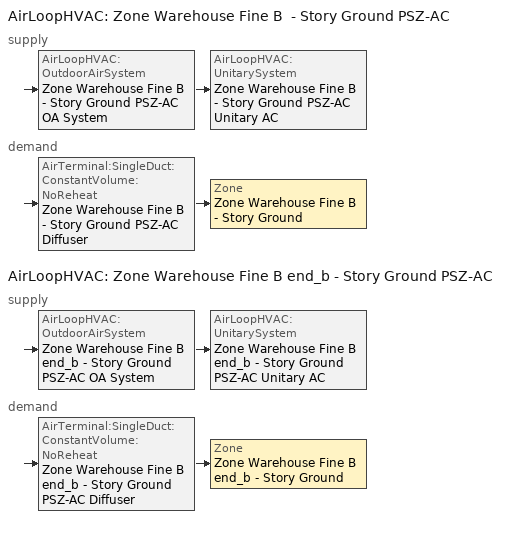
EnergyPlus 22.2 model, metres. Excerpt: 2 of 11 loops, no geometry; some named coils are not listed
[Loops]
AirLoopHVAC 'Zone Warehouse Fine B  - Story Ground PSZ-AC'
 supply: AirLoopHVAC:OutdoorAirSystem 'Zone Warehouse Fine B  - Story Ground PSZ-AC OA System' > AirLoopHVAC:UnitarySystem 'Zone Warehouse Fine B  - Story Ground PSZ-AC Unitary AC'
 demand: AirTerminal:SingleDuct:ConstantVolume:NoReheat 'Zone Warehouse Fine B  - Story Ground PSZ-AC Diffuser' > Zone 'Zone Warehouse Fine B  - Story Ground'
AirLoopHVAC 'Zone Warehouse Fine B end_b - Story Ground PSZ-AC'
 supply: AirLoopHVAC:OutdoorAirSystem 'Zone Warehouse Fine B end_b - Story Ground PSZ-AC OA System' > AirLoopHVAC:UnitarySystem 'Zone Warehouse Fine B end_b - Story Ground PSZ-AC Unitary AC'
 demand: AirTerminal:SingleDuct:ConstantVolume:NoReheat 'Zone Warehouse Fine B end_b - Story Ground PSZ-AC Diffuser' > Zone 'Zone Warehouse Fine B end_b - Story Ground'
[SizingPeriod:DesignDay] Day of Month=21; Day Type=SummerDesignDay; Dry-Bulb Temperature Range Modifier Type=DefaultMultipliers; Humidity Condition Type=Wetbulb; Barometric Pressure {Pa}=100917; Wind Speed {m/s}=5; Wind Direction {deg}=320; Rain Indicator=No; Snow Indicator=No; Daylight Saving Time Indicator=No; Solar Model Indicator=ASHRAETau; Begin Environment Reset Mode=FullResetAtBeginEnvironment
Name | Month | Maximum Dry-Bulb Temperature {C} | Daily Dry-Bulb Temperature Range {deltaC} | Wetbulb or DewPoint at Maximum Dry-Bulb {C} | ASHRAE Clear Sky Optical Depth for Beam Irradiance (taub) | ASHRAE Clear Sky Optical Depth for Diffuse Irradiance (taud)
Kodiak April .4% Condns WB=>MCDB | 4 | 11.4 | 5.4 | 8 | 0.323 | 2.439
Kodiak August .4% Condns DB=>MCWB | 8 | 22.6 | 6.3 | 16 | 0.322 | 2.497
Kodiak August .4% Condns WB=>MCDB | 8 | 21.4 | 6.3 | 16.9 | 0.322 | 2.497
Kodiak December .4% Condns DB=>MCWB | 12 | 6.9 | 5.1 | 5.6 | 0.359 | 2.403
Kodiak December .4% Condns WB=>MCDB | 12 | 6.5 | 5.1 | 6.2 | 0.359 | 2.403
Kodiak February .4% Condns DB=>MCWB | 2 | 6.9 | 4.9 | 4.6 | 0.336 | 2.429
Kodiak February .4% Condns WB=>MCDB | 2 | 6.1 | 4.9 | 5.5 | 0.336 | 2.429
Kodiak January .4% Condns DB=>MCWB | 1 | 6.8 | 4.7 | 4 | 0.326 | 2.48
Kodiak January .4% Condns WB=>MCDB | 1 | 5.7 | 4.7 | 5.5 | 0.326 | 2.48
Kodiak July .4% Condns DB=>MCWB | 7 | 24.2 | 5.5 | 16.2 | 0.316 | 2.499
Kodiak July .4% Condns WB=>MCDB | 7 | 22.8 | 5.5 | 16.6 | 0.316 | 2.499
Kodiak June .4% Condns DB=>MCWB | 6 | 22.3 | 5.4 | 13.8 | 0.317 | 2.453
Kodiak June .4% Condns WB=>MCDB | 6 | 20.3 | 5.4 | 14.7 | 0.317 | 2.453
Kodiak March .4% Condns DB=>MCWB | 3 | 8.3 | 5.5 | 3.9 | 0.337 | 2.384
[ZoneControl:Thermostat] Temperature Difference Between Cutout And Setpoint {deltaC}=0
Name | Zone or ZoneList | Control Type Schedule | Control 1
Zone Warehouse Fine B  - Story Ground Thermostat | Zone Warehouse Fine B  - Story Ground | Zone Warehouse Fine B  - Story Ground Thermostat Schedule | Warehouse Fine - 90.1-2016 Thermostat 2
Zone Warehouse Fine B end_b - Story Ground Thermostat | Zone Warehouse Fine B end_b - Story Ground | Zone Warehouse Fine B end_b - Story Ground Thermostat Schedule | Warehouse Fine - 90.1-2016 Thermostat 3
[ThermostatSetpoint:DualSetpoint] Heating Setpoint Temperature Schedule=Warehouse Fine Storage Heating Setpoint Schedule; Cooling Setpoint Temperature Schedule=Warehouse Fine Storage Cooling Setpoint Schedule
Warehouse Fine - 90.1-2016 Thermostat 2; Warehouse Fine - 90.1-2016 Thermostat 3
[Zone equipment]
Zone Warehouse Fine B  - Story Ground: Zone Warehouse Fine B  - Story Ground PSZ-AC Diffuser
Zone Warehouse Fine B end_b - Story Ground: Zone Warehouse Fine B end_b - Story Ground PSZ-AC Diffuser
[Sizing:Zone] Zone Cooling Design Supply Air Temperature Input Method=SupplyAirTemperature; Zone Cooling Design Supply Air Temperature {C}=12.7778; Zone Cooling Design Supply Air Temperature Difference {deltaC}=11.11; Zone Heating Design Supply Air Temperature Input Method=SupplyAirTemperature; Zone Heating Design Supply Air Temperature {C}=50; Zone Heating Design Supply Air Temperature Difference {deltaC}=11.11; Zone Cooling Design Supply Air Humidity Ratio {kgWater/kgDryAir}=0.0085; Zone Heating Design Supply Air Humidity Ratio {kgWater/kgDryAir}=0.008; Cooling Design Air Flow Method=DesignDay; Cooling Design Air Flow Rate {m3/s}=0; Cooling Minimum Air Flow per Zone Floor Area {m3/s-m2}=0.000762; Cooling Minimum Air Flow {m3/s}=0; Cooling Minimum Air Flow Fraction=0; Heating Design Air Flow Method=DesignDay; Heating Design Air Flow Rate {m3/s}=0; Heating Maximum Air Flow per Zone Floor Area {m3/s-m2}=0.002032; Heating Maximum Air Flow {m3/s}=0.141576; Heating Maximum Air Flow Fraction=0.3; Account for Dedicated Outdoor Air System=No; Zone Load Sizing Method=Sensible Load Only No Latent Load; Zone Latent Cooling Design Supply Air Humidity Ratio Input Method=HumidityRatioDifference; Zone Cooling Design Supply Air Humidity Ratio Difference {kgWater/kgDryAir}=0.005; Zone Latent Heating Design Supply Air Humidity Ratio Input Method=HumidityRatioDifference; Zone Humidification Design Supply Air Humidity Ratio Difference {kgWater/kgDryAir}=0.005
Name | Design Specification Outdoor Air Object
Zone Warehouse Fine B  - Story Ground | Zone Warehouse Fine B  - Story Ground DSOA Space List
Zone Warehouse Fine B end_b - Story Ground | Zone Warehouse Fine B end_b - Story Ground DSOA Space List
[DesignSpecification:OutdoorAir]
Warehouse Fine Ventilation: Outdoor Air Method=Sum; Outdoor Air Flow per Person {m3/s-person}=0; Outdoor Air Flow per Zone Floor Area {m3/s-m2}=0.0003048; Outdoor Air Flow per Zone {m3/s}=0; Outdoor Air Flow Air Changes per Hour {1/hr}=0
[DesignSpecification:OutdoorAir:SpaceList] Space Design Specification Outdoor Air Object Name 1=Warehouse Fine Ventilation
Name | Space Name 1
Zone Warehouse Fine B  - Story Ground DSOA Space List | Warehouse Fine B  - Story Ground
Zone Warehouse Fine B end_b - Story Ground DSOA Space List | Warehouse Fine B end_b - Story Ground
[AirTerminal:SingleDuct:ConstantVolume:NoReheat] Availability Schedule=Always On Discrete; Maximum Air Flow Rate {m3/s}=AutoSize
Zone Warehouse Fine B  - Story Ground PSZ-AC Diffuser; Zone Warehouse Fine B end_b - Story Ground PSZ-AC Diffuser
[Controller:MechanicalVentilation] Demand Controlled Ventilation=No; System Outdoor Air Method=ZoneSum; Design Specification Outdoor Air Object Name 1=Warehouse Fine Ventilation
Name | Availability Schedule | Zone or ZoneList Name 1
Controller Mechanical Ventilation 3 | Zone Warehouse Fine B  - Story Ground PSZ-AC Occ Sch | Zone Warehouse Fine B  - Story Ground
Controller Mechanical Ventilation 4 | Zone Warehouse Fine B end_b - Story Ground PSZ-AC Occ Sch | Zone Warehouse Fine B end_b - Story Ground
[AirLoopHVAC] Design Supply Air Flow Rate {m3/s}=AutoSize; Design Return Air Flow Fraction of Supply Air Flow=1
Zone Warehouse Fine B  - Story Ground PSZ-AC; Zone Warehouse Fine B end_b - Story Ground PSZ-AC
[Sizing:System] Type of Load to Size On=Sensible; Design Outdoor Air Flow Rate {m3/s}=Autosize; Central Heating Maximum System Air Flow Ratio=1; Preheat Design Temperature {C}=7.22222; Preheat Design Humidity Ratio {kgWater/kgDryAir}=0.008; Precool Design Temperature {C}=12.7778; Precool Design Humidity Ratio {kgWater/kgDryAir}=0.008; Central Cooling Design Supply Air Temperature {C}=12.7778; Central Heating Design Supply Air Temperature {C}=50; Type of Zone Sum to Use=Coincident; 100% Outdoor Air in Cooling=No; 100% Outdoor Air in Heating=No; Central Cooling Design Supply Air Humidity Ratio {kgWater/kgDryAir}=0.0085; Central Heating Design Supply Air Humidity Ratio {kgWater/kgDryAir}=0.008; Cooling Supply Air Flow Rate Method=DesignDay; Cooling Supply Air Flow Rate {m3/s}=0; Cooling Supply Air Flow Rate Per Floor Area {m3/s-m2}=0.00996765; Cooling Fraction of Autosized Cooling Supply Air Flow Rate=1; Cooling Supply Air Flow Rate Per Unit Cooling Capacity {m3/s-W}=3.94755e-05; Heating Supply Air Flow Rate Method=DesignDay; Heating Supply Air Flow Rate {m3/s}=0; Heating Supply Air Flow Rate Per Floor Area {m3/s-m2}=0.00996765; Heating Fraction of Autosized Heating Supply Air Flow Rate=1; Heating Fraction of Autosized Cooling Supply Air Flow Rate=1; Heating Supply Air Flow Rate Per Unit Heating Capacity {m3/s-W}=3.15882e-05; System Outdoor Air Method=ZoneSum; Zone Maximum Outdoor Air Fraction=1; Cooling Design Capacity Method=CoolingDesignCapacity; Cooling Design Capacity {W}=Autosize; Cooling Design Capacity Per Floor Area {W/m2}=234.7; Fraction of Autosized Cooling Design Capacity=1; Heating Design Capacity Method=HeatingDesignCapacity; Heating Design Capacity {W}=Autosize; Heating Design Capacity Per Floor Area {W/m2}=157; Fraction of Autosized Heating Design Capacity=1; Central Cooling Capacity Control Method=OnOff; Occupant Diversity=Autosize
Zone Warehouse Fine B  - Story Ground PSZ-AC; Zone Warehouse Fine B end_b - Story Ground PSZ-AC
[Controller:OutdoorAir] Minimum Outdoor Air Flow Rate {m3/s}=Autosize; Maximum Outdoor Air Flow Rate {m3/s}=Autosize; Economizer Control Type=DifferentialDryBulb; Economizer Control Action Type=ModulateFlow; Lockout Type=LockoutWithHeating; Minimum Limit Type=FixedMinimum; High Humidity Control=No; Control High Indoor Humidity Based on Outdoor Humidity Ratio=Yes
Name | Minimum Outdoor Air Schedule | Maximum Fraction of Outdoor Air Schedule | Mechanical Ventilation Controller | Heat Recovery Bypass Control Type
Zone Warehouse Fine B  - Story Ground PSZ-AC OA System Controller | Zone Warehouse Fine B  - Story Ground PSZ-AC Occ Sch | ZoneWarehouseFineBStoryGroundPSZACmaxOASch | Controller Mechanical Ventilation 3 | BypassWhenOAFlowGreaterThanMinimum
Zone Warehouse Fine B end_b - Story Ground PSZ-AC OA System Controller | Zone Warehouse Fine B end_b - Story Ground PSZ-AC Occ Sch | ZoneWarehouseFineBendbStoryGroundPSZACmaxOASch | Controller Mechanical Ventilation 4 | BypassWhenWithinEconomizerLimits
[SetpointManager:MixedAir] Control Variable=Temperature
Name | Setpoint Node or NodeList
Zone Warehouse Fine B  - Story Ground PSZ-AC Mixed Air Node OS Default SPM | Zone Warehouse Fine B  - Story Ground PSZ-AC Mixed Air Node
Zone Warehouse Fine B end_b - Story Ground PSZ-AC Mixed Air Node OS Default SPM | Zone Warehouse Fine B end_b - Story Ground PSZ-AC Mixed Air Node
[AirLoopHVAC:UnitarySystem] Control Type=Load; Dehumidification Control Type=None; Availability Schedule=Outage Availability Schedule; Fan Placement=DrawThrough; DX Heating Coil Sizing Ratio=1; Use DOAS DX Cooling Coil=No; Minimum Supply Air Temperature {C}=2; Latent Load Control=SensibleOnlyLoadControl; Cooling Supply Air Flow Rate {m3/s}=Autosize; Heating Supply Air Flow Rate {m3/s}=Autosize; No Load Supply Air Flow Rate {m3/s}=Autosize; Maximum Supply Air Temperature {C}=80; Maximum Outdoor Dry-Bulb Temperature for Supplemental Heater Operation {C}=21; Maximum Cycling Rate {cycles/hr}=2.5; Heat Pump Time Constant {s}=60; Fraction of On-Cycle Power Use=0.01; Heat Pump Fan Delay Time {s}=60; Ancillary On-Cycle Electric Power {W}=0; Ancillary Off-Cycle Electric Power {W}=0
Name | Controlling Zone or Thermostat Location | Supply Fan | Supply Air Fan Operating Mode Schedule | Heating Coil | Cooling Coil | Supplemental Heating Coil
Zone Warehouse Fine B  - Story Ground PSZ-AC Unitary AC | Zone Warehouse Fine B  - Story Ground | Zone Warehouse Fine B  - Story Ground PSZ-AC Fan | Zone Warehouse Fine B  - Story Ground PSZ-AC Occ Sch | Zone Warehouse Fine B  - Story Ground PSZ-AC Water Htg Coil | Zone Warehouse Fine B  - Story Ground PSZ-AC 1spd DX AC Clg Coil 78kBtu/hr 11.0EER | Zone Warehouse Fine B  - Story Ground PSZ-AC Electric Backup Htg Coil
Zone Warehouse Fine B end_b - Story Ground PSZ-AC Unitary AC | Zone Warehouse Fine B end_b - Story Ground | Zone Warehouse Fine B end_b - Story Ground PSZ-AC Fan | Zone Warehouse Fine B end_b - Story Ground PSZ-AC Occ Sch | Zone Warehouse Fine B end_b - Story Ground PSZ-AC Water Htg Coil | Zone Warehouse Fine B end_b - Story Ground PSZ-AC 1spd DX AC Clg Coil 94kBtu/hr 11.0EER | Zone Warehouse Fine B end_b - Story Ground PSZ-AC Electric Backup Htg Coil
[Fan:OnOff] Availability Schedule=Always On Discrete; Pressure Rise {Pa}=622.722; Maximum Flow Rate {m3/s}=Autosize; Motor In Airstream Fraction=1
Name | Fan Total Efficiency | Motor Efficiency | Fan Power Ratio Function of Speed Ratio Curve | Fan Efficiency Ratio Function of Speed Ratio Curve
Zone Warehouse Fine B  - Story Ground PSZ-AC Fan | 0.56225 | 0.865 | Fan On Off Power Curve 2 | Fan On Off Efficiency Curve 2
Zone Warehouse Fine B end_b - Story Ground PSZ-AC Fan | 0.58175 | 0.895 | Fan On Off Power Curve 3 | Fan On Off Efficiency Curve 3
[Coil:Cooling:DX:SingleSpeed] Availability Schedule=Always On Discrete; Gross Rated Total Cooling Capacity {W}=Autosize; Gross Rated Sensible Heat Ratio=Autosize; Gross Rated Cooling COP {W/W}=3.79883; Rated Air Flow Rate {m3/s}=Autosize; Rated Evaporator Fan Power Per Volume Flow Rate 2017 {W/(m3/s)}=773.3; Rated Evaporator Fan Power Per Volume Flow Rate 2023 {W/(m3/s)}=934.4; Total Cooling Capacity Function of Temperature Curve=PSZ-AC_Unitary_PackagecoolCapFT; Total Cooling Capacity Function of Flow Fraction Curve=PSZ-AC_Unitary_PackagecoolFFF; Energy Input Ratio Function of Temperature Curve=PSZ-AC DX Unitary Package EIRFT; Energy Input Ratio Function of Flow Fraction Curve=PSZ-AC_Unitary_PackagecoolEIRFFF; Part Load Fraction Correlation Curve=PSZ-AC_Unitary_PackagecoolPLR; Minimum Outdoor Dry-Bulb Temperature for Compressor Operation {C}=-25; Nominal Time for Condensate Removal to Begin {s}=0; Ratio of Initial Moisture Evaporation Rate and Steady State Latent Capacity=0; Maximum Cycling Rate {cycles/hr}=0; Latent Capacity Time Constant {s}=0; Condenser Type=AirCooled; Evaporative Condenser Effectiveness=0.9; Evaporative Condenser Air Flow Rate {m3/s}=Autosize; Evaporative Condenser Pump Rated Power Consumption {W}=Autosize; Crankcase Heater Capacity {W}=0; Maximum Outdoor Dry-Bulb Temperature for Crankcase Heater Operation {C}=10; Basin Heater Capacity {W/K}=0; Basin Heater Setpoint Temperature {C}=2
Zone Warehouse Fine B  - Story Ground PSZ-AC 1spd DX AC Clg Coil 78kBtu/hr 11.0EER; Zone Warehouse Fine B end_b - Story Ground PSZ-AC 1spd DX AC Clg Coil 94kBtu/hr 11.0EER
[Coil:Heating:Electric] Availability Schedule=Always On Discrete; Efficiency=1; Nominal Capacity {W}=Autosize
Zone Warehouse Fine B  - Story Ground PSZ-AC Electric Backup Htg Coil; Zone Warehouse Fine B end_b - Story Ground PSZ-AC Electric Backup Htg Coil
[SetpointManager:SingleZone:Reheat] Control Variable=Temperature; Minimum Supply Air Temperature {C}=12.7778; Maximum Supply Air Temperature {C}=50
Name | Control Zone | Setpoint Node or NodeList
Zone Warehouse Fine B  - Story Ground Setpoint Manager SZ Reheat | Zone Warehouse Fine B  - Story Ground | Zone Warehouse Fine B  - Story Ground PSZ-AC Supply Outlet Node
Zone Warehouse Fine B end_b - Story Ground Setpoint Manager SZ Reheat | Zone Warehouse Fine B end_b - Story Ground | Zone Warehouse Fine B end_b - Story Ground PSZ-AC Supply Outlet Node
[HeatExchanger:AirToAir:SensibleAndLatent]
Zone Warehouse Fine B  - Story Ground PSZ-AC ERV: Availability Schedule=Always On Discrete; Nominal Supply Air Flow Rate {m3/s}=Autosize; Sensible Effectiveness at 100% Heating Air Flow=0.5; Latent Effectiveness at 100% Heating Air Flow=0.5; Sensible Effectiveness at 75% Heating Air Flow=0.5; Latent Effectiveness at 75% Heating Air Flow=0.5; Sensible Effectiveness at 100% Cooling Air Flow=0.5; Latent Effectiveness at 100% Cooling Air Flow=0.5; Sensible Effectiveness at 75% Cooling Air Flow=0.5; Latent Effectiveness at 75% Cooling Air Flow=0.5; Nominal Electric Power {W}=346.268; Supply Air Outlet Temperature Control=Yes; Heat Exchanger Type=Rotary; Frost Control Type=ExhaustOnly; Threshold Temperature {C}=-23.3; Initial Defrost Time Fraction=0.167; Rate of Defrost Time Fraction Increase {1/K}=1.44; Economizer Lockout=Yes
[SetpointManager:OutdoorAirPretreat]
Setpoint Manager Outdoor Air Pretreat 1: Control Variable=Temperature; Minimum Setpoint Temperature {C}=-99; Maximum Setpoint Temperature {C}=99; Minimum Setpoint Humidity Ratio {kgWater/kgDryAir}=1e-05; Maximum Setpoint Humidity Ratio {kgWater/kgDryAir}=1
[Schedule:Day:Interval]
Warehouse Fine Storage Heating Setpoint Schedule Default; autogen Warehouse Fine Storage Heating Setpoint Schedule 0_day_sch; autogen Warehouse Fine Storage Heating Setpoint Schedule 1_day_sch: Average, 24:00, 15.56
Warehouse Fine Storage Heating Setpoint Schedule Summer Design Day; Warehouse Fine Storage Heating Setpoint Schedule Winter Design Day: No, 24:00, 15.56
Warehouse Fine Storage Cooling Setpoint Schedule Default: Average, 24:00, 67.3306
Warehouse Fine Storage Cooling Setpoint Schedule Summer Design Day; Warehouse Fine Storage Cooling Setpoint Schedule Winter Design Day: No, 24:00, 26.7
Zone Warehouse Fine B  - Story Ground PSZ-AC Occ Sch Sunday; Zone Warehouse Fine B  - Story Ground PSZ-AC Occ Sch Default; Zone Warehouse Fine B end_b - Story Ground PSZ-AC Occ Sch Sunday; Zone Warehouse Fine B end_b - Story Ground PSZ-AC Occ Sch Default: No, 24:00, 0
Schedule Day 68; Schedule Day 69; Schedule Day 70; Schedule Day 71; Schedule Day 72; Schedule Day 73; Schedule Day 74; Schedule Day 75; Schedule Day 52; Schedule Day 53; Schedule Day 54; Schedule Day 55; Schedule Day 56; Schedule Day 57; Schedule Day 58; Schedule Day 59; Schedule Day 109; Schedule Day 110; Schedule Day 111; Schedule Day 112; Schedule Day 113; Schedule Day 114; Schedule Day 229; Schedule Day 230; Schedule Day 231; Schedule Day 232; Schedule Day 233; Schedule Day 234: No, 01:00, 0, 02:00, 0, 03:00, 0, 04:00, 0, 05:00, 0, 06:00, 0, 07:00, 0, 08:00, 0, 09:00, 0, 10:00, 0, 11:00, 0, 12:00, 0, 13:00, 0, 14:00, 0, 15:00, 0, 16:00, 0, 17:00, 0, 18:00, 0, 19:00, 0, 20:00, 0, 21:00, 0, 22:00, 0, 23:00, 0, 24:00, 0
Zone Warehouse Fine B  - Story Ground PSZ-AC Occ Sch Summer Design Day; Zone Warehouse Fine B  - Story Ground PSZ-AC Occ Sch Winter Design Day; Zone Warehouse Fine B end_b - Story Ground PSZ-AC Occ Sch Summer Design Day; Zone Warehouse Fine B end_b - Story Ground PSZ-AC Occ Sch Winter Design Day: No, 24:00, 1
Schedule Day 108; Schedule Day 228: No, 01:00, 0.7, 02:00, 0.7, 03:00, 0.7, 04:00, 0.7, 05:00, 0.7, 06:00, 0, 07:00, 0, 08:00, 0, 09:00, 0, 10:00, 0, 11:00, 0, 12:00, 0, 13:00, 0, 14:00, 0, 15:00, 0, 16:00, 0, 17:00, 0, 18:00, 0, 19:00, 0, 20:00, 0, 21:00, 0, 22:00, 0, 23:00, 0, 24:00, 0
Schedule Day 115; Schedule Day 235: No, 01:00, 0.7, 02:00, 0.7, 03:00, 0.7, 04:00, 0.7, 05:00, 0.7, 06:00, 0.7, 07:00, 0.7, 08:00, 0.7, 09:00, 0.7, 10:00, 0.7, 11:00, 0.7, 12:00, 0.7, 13:00, 0.7, 14:00, 0.7, 15:00, 0.7, 16:00, 0.7, 17:00, 0.7, 18:00, 0.7, 19:00, 0.7, 20:00, 0.7, 21:00, 0.7, 22:00, 0.7, 23:00, 0.7, 24:00, 0.7
ZoneWarehouseFineBendbStoryGroundPSZACmaxOASchDefault; ZoneWarehouseFineBStoryGroundPSZACmaxOASchDefault: No, 24:00, 0.7
[Schedule:Week:Daily]
Warehouse Fine Storage Heating Setpoint Schedule Week Rule - Jan1-Feb25: Warehouse Fine Storage Heating Setpoint Schedule Default, autogen Warehouse Fine Storage Heating Setpoint Schedule 0_day_sch, Warehouse Fine Storage Heating Setpoint Schedule Default, Warehouse Fine Storage Heating Setpoint Schedule Default, autogen Warehouse Fine Storage Heating Setpoint Schedule 1_day_sch, Warehouse Fine Storage Heating Setpoint Schedule Default, Warehouse Fine Storage Heating Setpoint Schedule Default, Warehouse Fine Storage Heating Setpoint Schedule Default, Warehouse Fine Storage Heating Setpoint Schedule Summer Design Day, Warehouse Fine Storage Heating Setpoint Schedule Winter Design Day, Warehouse Fine Storage Heating Setpoint Schedule Default, Warehouse Fine Storage Heating Setpoint Schedule Default
Warehouse Fine Storage Heating Setpoint Schedule Week Rule - Feb26-Mar4: Warehouse Fine Storage Heating Setpoint Schedule Default, autogen Warehouse Fine Storage Heating Setpoint Schedule 0_day_sch, Warehouse Fine Storage Heating Setpoint Schedule Default, autogen Warehouse Fine Storage Heating Setpoint Schedule 1_day_sch, Warehouse Fine Storage Heating Setpoint Schedule Default, Warehouse Fine Storage Heating Setpoint Schedule Default, Warehouse Fine Storage Heating Setpoint Schedule Default, Warehouse Fine Storage Heating Setpoint Schedule Default, Warehouse Fine Storage Heating Setpoint Schedule Summer Design Day, Warehouse Fine Storage Heating Setpoint Schedule Winter Design Day, Warehouse Fine Storage Heating Setpoint Schedule Default, Warehouse Fine Storage Heating Setpoint Schedule Default
Warehouse Fine Storage Heating Setpoint Schedule Week Rule - Mar5-Dec31: autogen Warehouse Fine Storage Heating Setpoint Schedule 0_day_sch, Warehouse Fine Storage Heating Setpoint Schedule Default, Warehouse Fine Storage Heating Setpoint Schedule Default, autogen Warehouse Fine Storage Heating Setpoint Schedule 1_day_sch, Warehouse Fine Storage Heating Setpoint Schedule Default, Warehouse Fine Storage Heating Setpoint Schedule Default, Warehouse Fine Storage Heating Setpoint Schedule Default, Warehouse Fine Storage Heating Setpoint Schedule Default, Warehouse Fine Storage Heating Setpoint Schedule Summer Design Day, Warehouse Fine Storage Heating Setpoint Schedule Winter Design Day, Warehouse Fine Storage Heating Setpoint Schedule Default, Warehouse Fine Storage Heating Setpoint Schedule Default
Warehouse Fine Storage Cooling Setpoint Schedule Week Rule - Jan1-Dec31: Warehouse Fine Storage Cooling Setpoint Schedule Default, Warehouse Fine Storage Cooling Setpoint Schedule Default, Warehouse Fine Storage Cooling Setpoint Schedule Default, Warehouse Fine Storage Cooling Setpoint Schedule Default, Warehouse Fine Storage Cooling Setpoint Schedule Default, Warehouse Fine Storage Cooling Setpoint Schedule Default, Warehouse Fine Storage Cooling Setpoint Schedule Default, Warehouse Fine Storage Cooling Setpoint Schedule Default, Warehouse Fine Storage Cooling Setpoint Schedule Summer Design Day, Warehouse Fine Storage Cooling Setpoint Schedule Winter Design Day, Warehouse Fine Storage Cooling Setpoint Schedule Default, Warehouse Fine Storage Cooling Setpoint Schedule Default
Zone Warehouse Fine B  - Story Ground PSZ-AC Occ Sch Week Rule - Jan1-Apr29; Zone Warehouse Fine B  - Story Ground PSZ-AC Occ Sch Week Rule - May14-Dec31: Zone Warehouse Fine B  - Story Ground PSZ-AC Occ Sch Sunday, Zone Warehouse Fine B  - Story Ground PSZ-AC Occ Sch Sunday, Zone Warehouse Fine B  - Story Ground PSZ-AC Occ Sch Sunday, Zone Warehouse Fine B  - Story Ground PSZ-AC Occ Sch Sunday, Zone Warehouse Fine B  - Story Ground PSZ-AC Occ Sch Default, Zone Warehouse Fine B  - Story Ground PSZ-AC Occ Sch Sunday, Zone Warehouse Fine B  - Story Ground PSZ-AC Occ Sch Sunday, Zone Warehouse Fine B  - Story Ground PSZ-AC Occ Sch Default, Zone Warehouse Fine B  - Story Ground PSZ-AC Occ Sch Summer Design Day, Zone Warehouse Fine B  - Story Ground PSZ-AC Occ Sch Winter Design Day, Zone Warehouse Fine B  - Story Ground PSZ-AC Occ Sch Default, Zone Warehouse Fine B  - Story Ground PSZ-AC Occ Sch Default
Zone Warehouse Fine B  - Story Ground PSZ-AC Occ Sch Week Rule - Apr30-May6: Zone Warehouse Fine B  - Story Ground PSZ-AC Occ Sch Sunday, Zone Warehouse Fine B  - Story Ground PSZ-AC Occ Sch Sunday, Zone Warehouse Fine B  - Story Ground PSZ-AC Occ Sch Sunday, Zone Warehouse Fine B  - Story Ground PSZ-AC Occ Sch Sunday, Schedule Day 68, Schedule Day 69, Schedule Day 70, Zone Warehouse Fine B  - Story Ground PSZ-AC Occ Sch Default, Zone Warehouse Fine B  - Story Ground PSZ-AC Occ Sch Summer Design Day, Zone Warehouse Fine B  - Story Ground PSZ-AC Occ Sch Winter Design Day, Zone Warehouse Fine B  - Story Ground PSZ-AC Occ Sch Default, Zone Warehouse Fine B  - Story Ground PSZ-AC Occ Sch Default
Zone Warehouse Fine B  - Story Ground PSZ-AC Occ Sch Week Rule - May7-May13: Schedule Day 71, Schedule Day 72, Schedule Day 73, Schedule Day 74, Schedule Day 75, Zone Warehouse Fine B  - Story Ground PSZ-AC Occ Sch Sunday, Zone Warehouse Fine B  - Story Ground PSZ-AC Occ Sch Sunday, Zone Warehouse Fine B  - Story Ground PSZ-AC Occ Sch Default, Zone Warehouse Fine B  - Story Ground PSZ-AC Occ Sch Summer Design Day, Zone Warehouse Fine B  - Story Ground PSZ-AC Occ Sch Winter Design Day, Zone Warehouse Fine B  - Story Ground PSZ-AC Occ Sch Default, Zone Warehouse Fine B  - Story Ground PSZ-AC Occ Sch Default
Zone Warehouse Fine B end_b - Story Ground PSZ-AC Occ Sch Week Rule - Jan1-Apr29; Zone Warehouse Fine B end_b - Story Ground PSZ-AC Occ Sch Week Rule - May14-Dec31: Zone Warehouse Fine B end_b - Story Ground PSZ-AC Occ Sch Sunday, Zone Warehouse Fine B end_b - Story Ground PSZ-AC Occ Sch Sunday, Zone Warehouse Fine B end_b - Story Ground PSZ-AC Occ Sch Sunday, Zone Warehouse Fine B end_b - Story Ground PSZ-AC Occ Sch Sunday, Zone Warehouse Fine B end_b - Story Ground PSZ-AC Occ Sch Default, Zone Warehouse Fine B end_b - Story Ground PSZ-AC Occ Sch Sunday, Zone Warehouse Fine B end_b - Story Ground PSZ-AC Occ Sch Sunday, Zone Warehouse Fine B end_b - Story Ground PSZ-AC Occ Sch Default, Zone Warehouse Fine B end_b - Story Ground PSZ-AC Occ Sch Summer Design Day, Zone Warehouse Fine B end_b - Story Ground PSZ-AC Occ Sch Winter Design Day, Zone Warehouse Fine B end_b - Story Ground PSZ-AC Occ Sch Default, Zone Warehouse Fine B end_b - Story Ground PSZ-AC Occ Sch Default
Zone Warehouse Fine B end_b - Story Ground PSZ-AC Occ Sch Week Rule - Apr30-May6: Zone Warehouse Fine B end_b - Story Ground PSZ-AC Occ Sch Sunday, Zone Warehouse Fine B end_b - Story Ground PSZ-AC Occ Sch Sunday, Zone Warehouse Fine B end_b - Story Ground PSZ-AC Occ Sch Sunday, Zone Warehouse Fine B end_b - Story Ground PSZ-AC Occ Sch Sunday, Schedule Day 52, Schedule Day 53, Schedule Day 54, Zone Warehouse Fine B end_b - Story Ground PSZ-AC Occ Sch Default, Zone Warehouse Fine B end_b - Story Ground PSZ-AC Occ Sch Summer Design Day, Zone Warehouse Fine B end_b - Story Ground PSZ-AC Occ Sch Winter Design Day, Zone Warehouse Fine B end_b - Story Ground PSZ-AC Occ Sch Default, Zone Warehouse Fine B end_b - Story Ground PSZ-AC Occ Sch Default
Zone Warehouse Fine B end_b - Story Ground PSZ-AC Occ Sch Week Rule - May7-May13: Schedule Day 55, Schedule Day 56, Schedule Day 57, Schedule Day 58, Schedule Day 59, Zone Warehouse Fine B end_b - Story Ground PSZ-AC Occ Sch Sunday, Zone Warehouse Fine B end_b - Story Ground PSZ-AC Occ Sch Sunday, Zone Warehouse Fine B end_b - Story Ground PSZ-AC Occ Sch Default, Zone Warehouse Fine B end_b - Story Ground PSZ-AC Occ Sch Summer Design Day, Zone Warehouse Fine B end_b - Story Ground PSZ-AC Occ Sch Winter Design Day, Zone Warehouse Fine B end_b - Story Ground PSZ-AC Occ Sch Default, Zone Warehouse Fine B end_b - Story Ground PSZ-AC Occ Sch Default
ZoneWarehouseFineBendbStoryGroundPSZACmaxOASch Week Rule - Jan1-Apr29; ZoneWarehouseFineBendbStoryGroundPSZACmaxOASch Week Rule - May14-Dec31: ZoneWarehouseFineBendbStoryGroundPSZACmaxOASchDefault, ZoneWarehouseFineBendbStoryGroundPSZACmaxOASchDefault, ZoneWarehouseFineBendbStoryGroundPSZACmaxOASchDefault, ZoneWarehouseFineBendbStoryGroundPSZACmaxOASchDefault, ZoneWarehouseFineBendbStoryGroundPSZACmaxOASchDefault, ZoneWarehouseFineBendbStoryGroundPSZACmaxOASchDefault, ZoneWarehouseFineBendbStoryGroundPSZACmaxOASchDefault, ZoneWarehouseFineBendbStoryGroundPSZACmaxOASchDefault, ZoneWarehouseFineBendbStoryGroundPSZACmaxOASchDefault, ZoneWarehouseFineBendbStoryGroundPSZACmaxOASchDefault, ZoneWarehouseFineBendbStoryGroundPSZACmaxOASchDefault, ZoneWarehouseFineBendbStoryGroundPSZACmaxOASchDefault
ZoneWarehouseFineBendbStoryGroundPSZACmaxOASch Week Rule - Apr30-May6: ZoneWarehouseFineBendbStoryGroundPSZACmaxOASchDefault, ZoneWarehouseFineBendbStoryGroundPSZACmaxOASchDefault, ZoneWarehouseFineBendbStoryGroundPSZACmaxOASchDefault, ZoneWarehouseFineBendbStoryGroundPSZACmaxOASchDefault, Schedule Day 228, Schedule Day 229, Schedule Day 230, ZoneWarehouseFineBendbStoryGroundPSZACmaxOASchDefault, ZoneWarehouseFineBendbStoryGroundPSZACmaxOASchDefault, ZoneWarehouseFineBendbStoryGroundPSZACmaxOASchDefault, ZoneWarehouseFineBendbStoryGroundPSZACmaxOASchDefault, ZoneWarehouseFineBendbStoryGroundPSZACmaxOASchDefault
ZoneWarehouseFineBendbStoryGroundPSZACmaxOASch Week Rule - May7-May13: Schedule Day 231, Schedule Day 232, Schedule Day 233, Schedule Day 234, Schedule Day 235, ZoneWarehouseFineBendbStoryGroundPSZACmaxOASchDefault, ZoneWarehouseFineBendbStoryGroundPSZACmaxOASchDefault, ZoneWarehouseFineBendbStoryGroundPSZACmaxOASchDefault, ZoneWarehouseFineBendbStoryGroundPSZACmaxOASchDefault, ZoneWarehouseFineBendbStoryGroundPSZACmaxOASchDefault, ZoneWarehouseFineBendbStoryGroundPSZACmaxOASchDefault, ZoneWarehouseFineBendbStoryGroundPSZACmaxOASchDefault
ZoneWarehouseFineBStoryGroundPSZACmaxOASch Week Rule - Jan1-Apr29; ZoneWarehouseFineBStoryGroundPSZACmaxOASch Week Rule - May14-Dec31: ZoneWarehouseFineBStoryGroundPSZACmaxOASchDefault, ZoneWarehouseFineBStoryGroundPSZACmaxOASchDefault, ZoneWarehouseFineBStoryGroundPSZACmaxOASchDefault, ZoneWarehouseFineBStoryGroundPSZACmaxOASchDefault, ZoneWarehouseFineBStoryGroundPSZACmaxOASchDefault, ZoneWarehouseFineBStoryGroundPSZACmaxOASchDefault, ZoneWarehouseFineBStoryGroundPSZACmaxOASchDefault, ZoneWarehouseFineBStoryGroundPSZACmaxOASchDefault, ZoneWarehouseFineBStoryGroundPSZACmaxOASchDefault, ZoneWarehouseFineBStoryGroundPSZACmaxOASchDefault, ZoneWarehouseFineBStoryGroundPSZACmaxOASchDefault, ZoneWarehouseFineBStoryGroundPSZACmaxOASchDefault
ZoneWarehouseFineBStoryGroundPSZACmaxOASch Week Rule - Apr30-May6: ZoneWarehouseFineBStoryGroundPSZACmaxOASchDefault, ZoneWarehouseFineBStoryGroundPSZACmaxOASchDefault, ZoneWarehouseFineBStoryGroundPSZACmaxOASchDefault, ZoneWarehouseFineBStoryGroundPSZACmaxOASchDefault, Schedule Day 108, Schedule Day 109, Schedule Day 110, ZoneWarehouseFineBStoryGroundPSZACmaxOASchDefault, ZoneWarehouseFineBStoryGroundPSZACmaxOASchDefault, ZoneWarehouseFineBStoryGroundPSZACmaxOASchDefault, ZoneWarehouseFineBStoryGroundPSZACmaxOASchDefault, ZoneWarehouseFineBStoryGroundPSZACmaxOASchDefault
ZoneWarehouseFineBStoryGroundPSZACmaxOASch Week Rule - May7-May13: Schedule Day 111, Schedule Day 112, Schedule Day 113, Schedule Day 114, Schedule Day 115, ZoneWarehouseFineBStoryGroundPSZACmaxOASchDefault, ZoneWarehouseFineBStoryGroundPSZACmaxOASchDefault, ZoneWarehouseFineBStoryGroundPSZACmaxOASchDefault, ZoneWarehouseFineBStoryGroundPSZACmaxOASchDefault, ZoneWarehouseFineBStoryGroundPSZACmaxOASchDefault, ZoneWarehouseFineBStoryGroundPSZACmaxOASchDefault, ZoneWarehouseFineBStoryGroundPSZACmaxOASchDefault
[Schedule:Year]
Warehouse Fine Storage Heating Setpoint Schedule: Warehouse Fine Storage Heating Setpoint Schedule Week Rule - Jan1-Feb25, 1, 1, 2, 25, Warehouse Fine Storage Heating Setpoint Schedule Week Rule - Feb26-Mar4, 2, 26, 3, 4, Warehouse Fine Storage Heating Setpoint Schedule Week Rule - Mar5-Dec31, 3, 5, 12, 31
Warehouse Fine Storage Cooling Setpoint Schedule: Warehouse Fine Storage Cooling Setpoint Schedule Week Rule - Jan1-Dec31, 1, 1, 12, 31
Zone Warehouse Fine B  - Story Ground PSZ-AC Occ Sch: Zone Warehouse Fine B  - Story Ground PSZ-AC Occ Sch Week Rule - Jan1-Apr29, 1, 1, 4, 29, Zone Warehouse Fine B  - Story Ground PSZ-AC Occ Sch Week Rule - Apr30-May6, 4, 30, 5, 6, Zone Warehouse Fine B  - Story Ground PSZ-AC Occ Sch Week Rule - May7-May13, 5, 7, 5, 13, Zone Warehouse Fine B  - Story Ground PSZ-AC Occ Sch Week Rule - May14-Dec31, 5, 14, 12, 31
Zone Warehouse Fine B end_b - Story Ground PSZ-AC Occ Sch: Zone Warehouse Fine B end_b - Story Ground PSZ-AC Occ Sch Week Rule - Jan1-Apr29, 1, 1, 4, 29, Zone Warehouse Fine B end_b - Story Ground PSZ-AC Occ Sch Week Rule - Apr30-May6, 4, 30, 5, 6, Zone Warehouse Fine B end_b - Story Ground PSZ-AC Occ Sch Week Rule - May7-May13, 5, 7, 5, 13, Zone Warehouse Fine B end_b - Story Ground PSZ-AC Occ Sch Week Rule - May14-Dec31, 5, 14, 12, 31
ZoneWarehouseFineBendbStoryGroundPSZACmaxOASch: ZoneWarehouseFineBendbStoryGroundPSZACmaxOASch Week Rule - Jan1-Apr29, 1, 1, 4, 29, ZoneWarehouseFineBendbStoryGroundPSZACmaxOASch Week Rule - Apr30-May6, 4, 30, 5, 6, ZoneWarehouseFineBendbStoryGroundPSZACmaxOASch Week Rule - May7-May13, 5, 7, 5, 13, ZoneWarehouseFineBendbStoryGroundPSZACmaxOASch Week Rule - May14-Dec31, 5, 14, 12, 31
ZoneWarehouseFineBStoryGroundPSZACmaxOASch: ZoneWarehouseFineBStoryGroundPSZACmaxOASch Week Rule - Jan1-Apr29, 1, 1, 4, 29, ZoneWarehouseFineBStoryGroundPSZACmaxOASch Week Rule - Apr30-May6, 4, 30, 5, 6, ZoneWarehouseFineBStoryGroundPSZACmaxOASch Week Rule - May7-May13, 5, 7, 5, 13, ZoneWarehouseFineBStoryGroundPSZACmaxOASch Week Rule - May14-Dec31, 5, 14, 12, 31
[Schedule:Compact]
Outage Availability Schedule: Through: 01/01, For: AllDays, Until: 24:00, 1, Through: 01/02, For: AllDays, Until: 24:00, 1, Through: 01/03, For: AllDays, Until: 24:00, 1, Through: 01/04, For: AllDays, Until: 24:00, 1, Through: 01/05, For: AllDays, Until: 24:00, 1, Through: 01/06, For: AllDays, Until: 24:00, 1, Through: 01/07, For: AllDays, Until: 24:00, 1, Through: 01/08, For: AllDays, Until: 24:00, 1, Through: 01/09, For: AllDays, Until: 24:00, 1, Through: 01/10, For: AllDays, Until: 24:00, 1, Through: 01/11, For: AllDays, Until: 24:00, 1, Through: 01/12, For: AllDays, Until: 24:00, 1, Through: 01/13, For: AllDays, Until: 24:00, 1, Through: 01/14, For: AllDays, Until: 24:00, 1, Through: 01/15, For: AllDays, Until: 24:00, 1, Through: 01/16, For: AllDays, Until: 24:00, 1, Through: 01/17, For: AllDays, Until: 24:00, 1, Through: 01/18, For: AllDays, Until: 24:00, 1, Through: 01/19, For: AllDays, Until: 24:00, 1, Through: 01/20, For: AllDays, Until: 24:00, 1, Through: 01/21, For: AllDays, Until: 24:00, 1, Through: 01/22, For: AllDays, Until: 24:00, 1, Through: 01/23, For: AllDays, Until: 24:00, 1, Through: 01/24, For: AllDays, Until: 24:00, 1, Through: 01/25, For: AllDays, Until: 24:00, 1, Through: 01/26, For: AllDays, Until: 24:00, 1, Through: 01/27, For: AllDays, Until: 24:00, 1, Through: 01/28, For: AllDays, Until: 24:00, 1, Through: 01/29, For: AllDays, Until: 24:00, 1, Through: 01/30, For: AllDays, Until: 24:00, 1, Through: 01/31, For: AllDays, Until: 24:00, 1, Through: 02/01, For: AllDays, Until: 24:00, 1, Through: 02/02, For: AllDays, Until: 24:00, 1, Through: 02/03, For: AllDays, Until: 24:00, 1, Through: 02/04, For: AllDays, Until: 24:00, 1, Through: 02/05, For: AllDays, Until: 24:00, 1, Through: 02/06, For: AllDays, Until: 24:00, 1, Through: 02/07, For: AllDays, Until: 24:00, 1, Through: 02/08, For: AllDays, Until: 24:00, 1, Through: 02/09, For: AllDays, Until: 24:00, 1, Through: 02/10, For: AllDays, Until: 24:00, 1, Through: 02/11, For: AllDays, Until: 24:00, 1, Through: 02/12, For: AllDays, Until: 24:00, 1, Through: 02/13, For: AllDays, Until: 24:00, 1, Through: 02/14, For: AllDays, Until: 24:00, 1, Through: 02/15, For: AllDays, Until: 24:00, 1, Through: 02/16, For: AllDays, Until: 24:00, 1, Through: 02/17, For: AllDays, Until: 24:00, 1, Through: 02/18, For: AllDays, Until: 24:00, 1, Through: 02/19, For: AllDays, Until: 24:00, 1, Through: 02/20, For: AllDays, Until: 24:00, 1, Through: 02/21, For: AllDays, Until: 24:00, 1, Through: 02/22, For: AllDays, Until: 24:00, 1, Through: 02/23, For: AllDays, Until: 24:00, 1, Through: 02/24, For: AllDays, Until: 24:00, 1, Through: 02/25, For: AllDays, Until: 24:00, 1, Through: 02/26, For: AllDays, Until: 24:00, 1, Through: 02/27, For: AllDays, Until: 24:00, 1, Through: 02/28, For: AllDays, Until: 24:00, 1, Through: 03/01, For: AllDays, Until: 24:00, 1, Through: 03/02, For: AllDays, Until: 24:00, 1, Through: 03/03, For: AllDays, Until: 24:00, 1, Through: 03/04, For: AllDays, Until: 24:00, 1, Through: 03/05, For: AllDays, Until: 24:00, 1, Through: 03/06, For: AllDays, Until: 24:00, 1, Through: 03/07, For: AllDays, Until: 24:00, 1, Through: 03/08, For: AllDays, Until: 24:00, 1, Through: 03/09, For: AllDays, Until: 24:00, 1, Through: 03/10, For: AllDays, Until: 24:00, 1, Through: 03/11, For: AllDays, Until: 24:00, 1, Through: 03/12, For: AllDays, Until: 24:00, 1, Through: 03/13, For: AllDays, Until: 24:00, 1, Through: 03/14, For: AllDays, Until: 24:00, 1, Through: 03/15, For: AllDays, Until: 24:00, 1, Through: 03/16, For: AllDays, Until: 24:00, 1, Through: 03/17, For: AllDays, Until: 24:00, 1, Through: 03/18, For: AllDays, Until: 24:00, 1, Through: 03/19, For: AllDays, Until: 24:00, 1, Through: 03/20, For: AllDays, Until: 24:00, 1, Through: 03/21, For: AllDays, Until: 24:00, 1, Through: 03/22, For: AllDays, Until: 24:00, 1, Through: 03/23, For: AllDays, Until: 24:00, 1, Through: 03/24, For: AllDays, Until: 24:00, 1, Through: 03/25, For: AllDays, Until: 24:00, 1, Through: 03/26, For: AllDays, Until: 24:00, 1, Through: 03/27, For: AllDays, Until: 24:00, 1, Through: 03/28, For: AllDays, Until: 24:00, 1, Through: 03/29, For: AllDays, Until: 24:00, 1, Through: 03/30, For: AllDays, Until: 24:00, 1, Through: 03/31, For: AllDays, Until: 24:00, 1, Through: 04/01, For: AllDays, Until: 24:00, 1, Through: 04/02, For: AllDays, Until: 24:00, 1, Through: 04/03, For: AllDays, Until: 24:00, 1, Through: 04/04, For: AllDays, Until: 24:00, 1, Through: 04/05, For: AllDays, Until: 24:00, 1, Through: 04/06, For: AllDays, Until: 24:00, 1, Through: 04/07, For: AllDays, Until: 24:00, 1, Through: 04/08, For: AllDays, Until: 24:00, 1, Through: 04/09, For: AllDays, Until: 24:00, 1, Through: 04/10, For: AllDays, Until: 24:00, 1, Through: 04/11, For: AllDays, Until: 24:00, 1, Through: 04/12, For: AllDays, Until: 24:00, 1, Through: 04/13, For: AllDays, Until: 24:00, 1, Through: 04/14, For: AllDays, Until: 24:00, 1, Through: 04/15, For: AllDays, Until: 24:00, 1, Through: 04/16, For: AllDays, Until: 24:00, 1, Through: 04/17, For: AllDays, Until: 24:00, 1, Through: 04/18, For: AllDays, Until: 24:00, 1, Through: 04/19, For: AllDays, Until: 24:00, 1, Through: 04/20, For: AllDays, Until: 24:00, 1, Through: 04/21, For: AllDays, Until: 24:00, 1, Through: 04/22, For: AllDays, Until: 24:00, 1, Through: 04/23, For: AllDays, Until: 24:00, 1, Through: 04/24, For: AllDays, Until: 24:00, 1, Through: 04/25, For: AllDays, Until: 24:00, 1, Through: 04/26, For: AllDays, Until: 24:00, 1, Through: 04/27, For: AllDays, Until: 24:00, 1, Through: 04/28, For: AllDays, Until: 24:00, 1, Through: 04/29, For: AllDays, Until: 24:00, 1, Through: 04/30, For: AllDays, Until: 24:00, 1, Through: 05/01, For: AllDays, Until: 24:00, 1, Through: 05/02, For: AllDays, Until: 24:00, 1, Through: 05/03, For: AllDays, Until: 24:00, 1, Through: 05/04, For: AllDays, Until: 05:00, 1, Until: 24:00, 0, Through: 05/05, For: AllDays, Until: 24:00, 0, Through: 05/06, For: AllDays, Until: 24:00, 0, Through: 05/07, For: AllDays, Until: 24:00, 0, Through: 05/08, For: AllDays, Until: 24:00, 0, Through: 05/09, For: AllDays, Until: 24:00, 0, Through: 05/10, For: AllDays, Until: 23:00, 0, Until: 24:00, 1, Through: 05/11, For: AllDays, Until: 24:00, 1, Through: 05/12, For: AllDays, Until: 24:00, 1, Through: 05/13, For: AllDays, Until: 24:00, 1, Through: 05/14, For: AllDays, Until: 24:00, 1, Through: 05/15, For: AllDays, Until: 24:00, 1, Through: 05/16, For: AllDays, Until: 24:00, 1, Through: 05/17, For: AllDays, Until: 24:00, 1, Through: 05/18, For: AllDays, Until: 24:00, 1, Through: 05/19, For: AllDays, Until: 24:00, 1, Through: 05/20, For: AllDays, Until: 24:00, 1, Through: 05/21, For: AllDays, Until: 24:00, 1, Through: 05/22, For: AllDays, Until: 24:00, 1, Through: 05/23, For: AllDays, Until: 24:00, 1, Through: 05/24, For: AllDays, Until: 24:00, 1, Through: 05/25, For: AllDays, Until: 24:00, 1, Through: 05/26, For: AllDays, Until: 24:00, 1, Through: 05/27, For: AllDays, Until: 24:00, 1, Through: 05/28, For: AllDays, Until: 24:00, 1, Through: 05/29, For: AllDays, Until: 24:00, 1, Through: 05/30, For: AllDays, Until: 24:00, 1, Through: 05/31, For: AllDays, Until: 24:00, 1, Through: 06/01, For: AllDays, Until: 24:00, 1, Through: 06/02, For: AllDays, Until: 24:00, 1, Through: 06/03, For: AllDays, Until: 24:00, 1, Through: 06/04, For: AllDays, Until: 24:00, 1, Through: 06/05, For: AllDays, Until: 24:00, 1, Through: 06/06, For: AllDays, Until: 24:00, 1, Through: 06/07, For: AllDays, Until: 24:00, 1, Through: 06/08, For: AllDays, Until: 24:00, 1, Through: 06/09, For: AllDays, Until: 24:00, 1, Through: 06/10, For: AllDays, Until: 24:00, 1, Through: 06/11, For: AllDays, Until: 24:00, 1, Through: 06/12, For: AllDays, Until: 24:00, 1, Through: 06/13, For: AllDays, Until: 24:00, 1, Through: 06/14, For: AllDays, Until: 24:00, 1, Through: 06/15, For: AllDays, Until: 24:00, 1, Through: 06/16, For: AllDays, Until: 24:00, 1, Through: 06/17, For: AllDays, Until: 24:00, 1, Through: 06/18, For: AllDays, Until: 24:00, 1, Through: 06/19, For: AllDays, Until: 24:00, 1, Through: 06/20, For: AllDays, Until: 24:00, 1, Through: 06/21, For: AllDays, Until: 24:00, 1, Through: 06/22, For: AllDays, Until: 24:00, 1, Through: 06/23, For: AllDays, Until: 24:00, 1, Through: 06/24, For: AllDays, Until: 24:00, 1, Through: 06/25, For: AllDays, Until: 24:00, 1, Through: 06/26, For: AllDays, Until: 24:00, 1, Through: 06/27, For: AllDays, Until: 24:00, 1, Through: 06/28, For: AllDays, Until: 24:00, 1, Through: 06/29, For: AllDays, Until: 24:00, 1, Through: 06/30, For: AllDays, Until: 24:00, 1, Through: 07/01, For: AllDays, Until: 24:00, 1, Through: 07/02, For: AllDays, Until: 24:00, 1, Through: 07/03, For: AllDays, Until: 24:00, 1, Through: 07/04, For: AllDays, Until: 24:00, 1, Through: 07/05, For: AllDays, Until: 24:00, 1, Through: 07/06, For: AllDays, Until: 24:00, 1, Through: 07/07, For: AllDays, Until: 24:00, 1, Through: 07/08, For: AllDays, Until: 24:00, 1, Through: 07/09, For: AllDays, Until: 24:00, 1, Through: 07/10, For: AllDays, Until: 24:00, 1, Through: 07/11, For: AllDays, Until: 24:00, 1, Through: 07/12, For: AllDays, Until: 24:00, 1, Through: 07/13, For: AllDays, Until: 24:00, 1, Through: 07/14, For: AllDays, Until: 24:00, 1, Through: 07/15, For: AllDays, Until: 24:00, 1, Through: 07/16, For: AllDays, Until: 24:00, 1, Through: 07/17, For: AllDays, Until: 24:00, 1, Through: 07/18, For: AllDays, Until: 24:00, 1, Through: 07/19, For: AllDays, Until: 24:00, 1, Through: 07/20, For: AllDays, Until: 24:00, 1, Through: 07/21, For: AllDays, Until: 24:00, 1, Through: 07/22, For: AllDays, Until: 24:00, 1, Through: 07/23, For: AllDays, Until: 24:00, 1, Through: 07/24, For: AllDays, Until: 24:00, 1, Through: 07/25, For: AllDays, Until: 24:00, 1, Through: 07/26, For: AllDays, Until: 24:00, 1, Through: 07/27, For: AllDays, Until: 24:00, 1, Through: 07/28, For: AllDays, Until: 24:00, 1, Through: 07/29, For: AllDays, Until: 24:00, 1, Through: 07/30, For: AllDays, Until: 24:00, 1, Through: 07/31, For: AllDays, Until: 24:00, 1, Through: 08/01, For: AllDays, Until: 24:00, 1, Through: 08/02, For: AllDays, Until: 24:00, 1, Through: 08/03, For: AllDays, Until: 24:00, 1, Through: 08/04, For: AllDays, Until: 24:00, 1, Through: 08/05, For: AllDays, Until: 24:00, 1, Through: 08/06, For: AllDays, Until: 24:00, 1, Through: 08/07, For: AllDays, Until: 24:00, 1, Through: 08/08, For: AllDays, Until: 24:00, 1, Through: 08/09, For: AllDays, Until: 24:00, 1, Through: 08/10, For: AllDays, Until: 24:00, 1, Through: 08/11, For: AllDays, Until: 24:00, 1, Through: 08/12, For: AllDays, Until: 24:00, 1, Through: 08/13, For: AllDays, Until: 24:00, 1, Through: 08/14, For: AllDays, Until: 24:00, 1, Through: 08/15, For: AllDays, Until: 24:00, 1, Through: 08/16, For: AllDays, Until: 24:00, 1, Through: 08/17, For: AllDays, Until: 24:00, 1, Through: 08/18, For: AllDays, Until: 24:00, 1, Through: 08/19, For: AllDays, Until: 24:00, 1, Through: 08/20, For: AllDays, Until: 24:00, 1, Through: 08/21, For: AllDays, Until: 24:00, 1, Through: 08/22, For: AllDays, Until: 24:00, 1, Through: 08/23, For: AllDays, Until: 24:00, 1, Through: 08/24, For: AllDays, Until: 24:00, 1, Through: 08/25, For: AllDays, Until: 24:00, 1, Through: 08/26, For: AllDays, Until: 24:00, 1, Through: 08/27, For: AllDays, Until: 24:00, 1, Through: 08/28, For: AllDays, Until: 24:00, 1, Through: 08/29, For: AllDays, Until: 24:00, 1, Through: 08/30, For: AllDays, Until: 24:00, 1, Through: 08/31, For: AllDays, Until: 24:00, 1, Through: 09/01, For: AllDays, Until: 24:00, 1, Through: 09/02, For: AllDays, Until: 24:00, 1, Through: 09/03, For: AllDays, Until: 24:00, 1, Through: 09/04, For: AllDays, Until: 24:00, 1, Through: 09/05, For: AllDays, Until: 24:00, 1, Through: 09/06, For: AllDays, Until: 24:00, 1, Through: 09/07, For: AllDays, Until: 24:00, 1, Through: 09/08, For: AllDays, Until: 24:00, 1, Through: 09/09, For: AllDays, Until: 24:00, 1, Through: 09/10, For: AllDays, Until: 24:00, 1, Through: 09/11, For: AllDays, Until: 24:00, 1, Through: 09/12, For: AllDays, Until: 24:00, 1, Through: 09/13, For: AllDays, Until: 24:00, 1, Through: 09/14, For: AllDays, Until: 24:00, 1, Through: 09/15, For: AllDays, Until: 24:00, 1, Through: 09/16, For: AllDays, Until: 24:00, 1, Through: 09/17, For: AllDays, Until: 24:00, 1, Through: 09/18, For: AllDays, Until: 24:00, 1, Through: 09/19, For: AllDays, Until: 24:00, 1, Through: 09/20, For: AllDays, Until: 24:00, 1, Through: 09/21, For: AllDays, Until: 24:00, 1, Through: 09/22, For: AllDays, Until: 24:00, 1, Through: 09/23, For: AllDays, Until: 24:00, 1, Through: 09/24, For: AllDays, Until: 24:00, 1, Through: 09/25, For: AllDays, Until: 24:00, 1, Through: 09/26, For: AllDays, Until: 24:00, 1, Through: 09/27, For: AllDays, Until: 24:00, 1, Through: 09/28, For: AllDays, Until: 24:00, 1, Through: 09/29, For: AllDays, Until: 24:00, 1, Through: 09/30, For: AllDays, Until: 24:00, 1, Through: 10/01, For: AllDays, Until: 24:00, 1, Through: 10/02, For: AllDays, Until: 24:00, 1, Through: 10/03, For: AllDays, Until: 24:00, 1, Through: 10/04, For: AllDays, Until: 24:00, 1, Through: 10/05, For: AllDays, Until: 24:00, 1, Through: 10/06, For: AllDays, Until: 24:00, 1, Through: 10/07, For: AllDays, Until: 24:00, 1, Through: 10/08, For: AllDays, Until: 24:00, 1, Through: 10/09, For: AllDays, Until: 24:00, 1, Through: 10/10, For: AllDays, Until: 24:00, 1, Through: 10/11, For: AllDays, Until: 24:00, 1, Through: 10/12, For: AllDays, Until: 24:00, 1, Through: 10/13, For: AllDays, Until: 24:00, 1, Through: 10/14, For: AllDays, Until: 24:00, 1, Through: 10/15, For: AllDays, Until: 24:00, 1, Through: 10/16, For: AllDays, Until: 24:00, 1, Through: 10/17, For: AllDays, Until: 24:00, 1, Through: 10/18, For: AllDays, Until: 24:00, 1, Through: 10/19, For: AllDays, Until: 24:00, 1, Through: 10/20, For: AllDays, Until: 24:00, 1, Through: 10/21, For: AllDays, Until: 24:00, 1, Through: 10/22, For: AllDays, Until: 24:00, 1, Through: 10/23, For: AllDays, Until: 24:00, 1, Through: 10/24, For: AllDays, Until: 24:00, 1, Through: 10/25, For: AllDays, Until: 24:00, 1, Through: 10/26, For: AllDays, Until: 24:00, 1, Through: 10/27, For: AllDays, Until: 24:00, 1, Through: 10/28, For: AllDays, Until: 24:00, 1, Through: 10/29, For: AllDays, Until: 24:00, 1, Through: 10/30, For: AllDays, Until: 24:00, 1, Through: 10/31, For: AllDays, Until: 24:00, 1, Through: 11/01, For: AllDays, Until: 24:00, 1, Through: 11/02, For: AllDays, Until: 24:00, 1, Through: 11/03, For: AllDays, Until: 24:00, 1, Through: 11/04, For: AllDays, Until: 24:00, 1, Through: 11/05, For: AllDays, Until: 24:00, 1, Through: 11/06, For: AllDays, Until: 24:00, 1, Through: 11/07, For: AllDays, Until: 24:00, 1, Through: 11/08, For: AllDays, Until: 24:00, 1, Through: 11/09, For: AllDays, Until: 24:00, 1, Through: 11/10, For: AllDays, Until: 24:00, 1, Through: 11/11, For: AllDays, Until: 24:00, 1, Through: 11/12, For: AllDays, Until: 24:00, 1, Through: 11/13, For: AllDays, Until: 24:00, 1, Through: 11/14, For: AllDays, Until: 24:00, 1, Through: 11/15, For: AllDays, Until: 24:00, 1, Through: 11/16, For: AllDays, Until: 24:00, 1, Through: 11/17, For: AllDays, Until: 24:00, 1, Through: 11/18, For: AllDays, Until: 24:00, 1, Through: 11/19, For: AllDays, Until: 24:00, 1, Through: 11/20, For: AllDays, Until: 24:00, 1, Through: 11/21, For: AllDays, Until: 24:00, 1, Through: 11/22, For: AllDays, Until: 24:00, 1, Through: 11/23, For: AllDays, Until: 24:00, 1, Through: 11/24, For: AllDays, Until: 24:00, 1, Through: 11/25, For: AllDays, Until: 24:00, 1, Through: 11/26, For: AllDays, Until: 24:00, 1, Through: 11/27, For: AllDays, Until: 24:00, 1, Through: 11/28, For: AllDays, Until: 24:00, 1, Through: 11/29, For: AllDays, Until: 24:00, 1, Through: 11/30, For: AllDays, Until: 24:00, 1, Through: 12/01, For: AllDays, Until: 24:00, 1, Through: 12/02, For: AllDays, Until: 24:00, 1, Through: 12/03, For: AllDays, Until: 24:00, 1, Through: 12/04, For: AllDays, Until: 24:00, 1, Through: 12/05, For: AllDays, Until: 24:00, 1, Through: 12/06, For: AllDays, Until: 24:00, 1, Through: 12/07, For: AllDays, Until: 24:00, 1, Through: 12/08, For: AllDays, Until: 24:00, 1, Through: 12/09, For: AllDays, Until: 24:00, 1, Through: 12/10, For: AllDays, Until: 24:00, 1, Through: 12/11, For: AllDays, Until: 24:00, 1, Through: 12/12, For: AllDays, Until: 24:00, 1, Through: 12/13, For: AllDays, Until: 24:00, 1, Through: 12/14, For: AllDays, Until: 24:00, 1, Through: 12/15, For: AllDays, Until: 24:00, 1, Through: 12/16, For: AllDays, Until: 24:00, 1, Through: 12/17, For: AllDays, Until: 24:00, 1, Through: 12/18, For: AllDays, Until: 24:00, 1, Through: 12/19, For: AllDays, Until: 24:00, 1, Through: 12/20, For: AllDays, Until: 24:00, 1, Through: 12/21, For: AllDays, Until: 24:00, 1, Through: 12/22, For: AllDays, Until: 24:00, 1, Through: 12/23, For: AllDays, Until: 24:00, 1, Through: 12/24, For: AllDays, Until: 24:00, 1, Through: 12/25, For: AllDays, Until: 24:00, 1, Through: 12/26, For: AllDays, Until: 24:00, 1, Through: 12/27, For: AllDays, Until: 24:00, 1, Through: 12/28, For: AllDays, Until: 24:00, 1, Through: 12/29, For: AllDays, Until: 24:00, 1, Through: 12/30, For: AllDays, Until: 24:00, 1, Through: 12/31, For: AllDays, Until: 24:00, 1
Zone Warehouse Fine B  - Story Ground Thermostat Schedule; Zone Warehouse Fine B end_b - Story Ground Thermostat Schedule: Through: 12/31, For: AllDays, Until: 24:00, 4
[Schedule:Constant]
Always On Discrete: Hourly Value=1
[Curve:Exponent] Coefficient1 Constant=1; Coefficient2 Constant=0; Coefficient3 Constant=0; Minimum Value of x {BasedOnField A2}=0; Maximum Value of x {BasedOnField A2}=1
Fan On Off Power Curve 2; Fan On Off Power Curve 3
[Curve:Cubic] Coefficient1 Constant=1; Coefficient2 x=0; Coefficient3 x**2=0; Coefficient4 x**3=0; Minimum Value of x {BasedOnField A2}=0; Maximum Value of x {BasedOnField A2}=1
Fan On Off Efficiency Curve 2; Fan On Off Efficiency Curve 3
[Curve:Biquadratic] Minimum Value of x {BasedOnField A2}=12.77778; Maximum Value of x {BasedOnField A2}=23.88889; Minimum Value of y {BasedOnField A3}=21.11111; Maximum Value of y {BasedOnField A3}=46.11111
Name | Coefficient1 Constant | Coefficient2 x | Coefficient3 x**2 | Coefficient4 y | Coefficient5 y**2 | Coefficient6 x*y
PSZ-AC_Unitary_PackagecoolCapFT | 0.766956 | 0.0107756 | -4.14703e-05 | 0.00134961 | -0.000261144 | 0.000457488
PSZ-AC DX Unitary Package EIRFT | 0.297145 | 0.0430933 | -0.000748766 | 0.00597727 | 0.000482112 | -0.000956448
[Curve:Quadratic]
Name | Coefficient1 Constant | Coefficient2 x | Coefficient3 x**2 | Minimum Value of x {BasedOnField A2} | Maximum Value of x {BasedOnField A2}
PSZ-AC_Unitary_PackagecoolFFF | 0.8 | 0.2 | 0 | 0.5 | 1.5
PSZ-AC_Unitary_PackagecoolEIRFFF | 1.156 | -0.1816 | 0.0256 | 0.5 | 1.5
PSZ-AC_Unitary_PackagecoolPLR | 0.75 | 0.25 | 0 | 0 | 1
